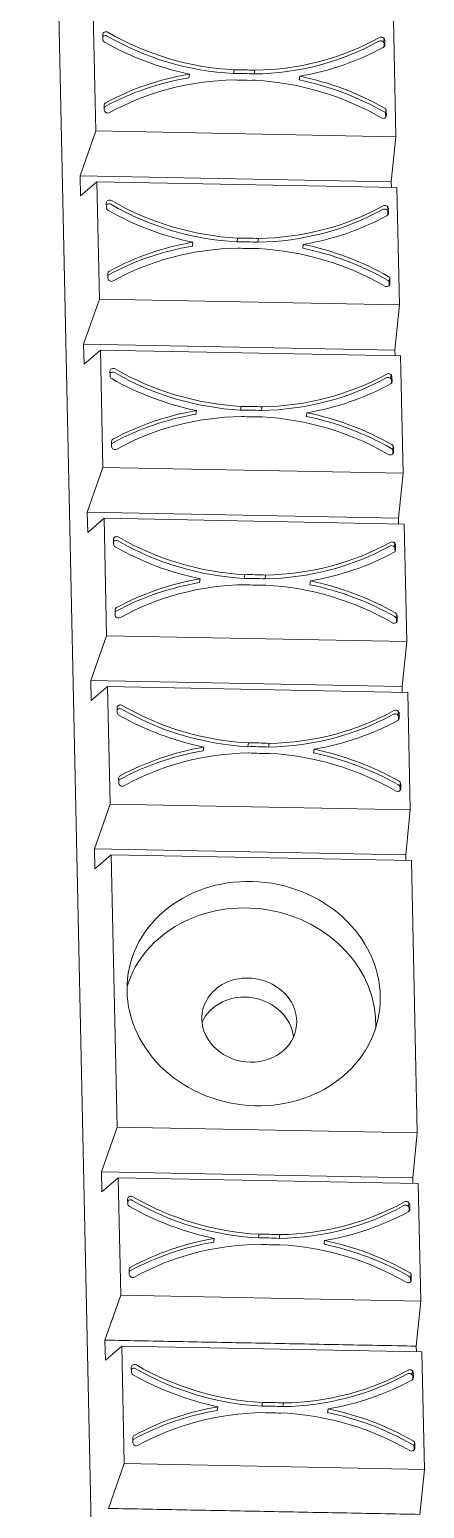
# Model space of a CAD drawing. Header units: inches. Extents: x 1726 to 2311, y 431 to 759.
# Drawn here: x 2052.4 to 2069.8, y 575.4 to 640.7 of the extents above; entities that cross this region are included whole.
import ezdxf

# ---------------------------------------------------------------- set-up
doc = ezdxf.new("R2010")
doc.units = ezdxf.units.IN
doc.layers.add('3', color=7, linetype='Continuous', true_color=0xffffff)

msp = doc.modelspace()

# ---------------------------------------------------------------- linework, layer by layer
at = {"layer": '3', "color": 7, "linetype": 'Continuous', "lineweight": 18}
for p, q in [((2052.374, 701.349), (2056.905, 489.773)), ((2055.291, 636.195), (2055.18, 641.376)), ((2068.526, 635.941), (2068.415, 641.122)), ((2055.603, 640.229), (2055.598, 640.438)), ((2067.977, 640.117), (2068.004, 640.281)), ((2068.009, 640.036), (2068.012, 639.911)), ((2068.036, 640.2), (2068.04, 639.99)), ((2061.363, 638.725), (2061.39, 638.889)), ((2062.306, 638.871), (2062.279, 638.708)), ((2059.394, 638.542), (2059.42, 638.705)), ((2064.285, 638.612), (2064.258, 638.449)), ((2055.669, 637.118), (2055.665, 637.327)), ((2068.095, 637.127), (2068.069, 636.963)), ((2068.076, 636.925), (2068.078, 636.8)), ((2068.103, 637.089), (2068.107, 636.879)), ((2055.291, 636.195), (2054.599, 634.218)), ((2068.526, 635.941), (2055.291, 636.195)), ((2068.326, 633.954), (2068.526, 635.941)), ((2068.326, 633.954), (2054.599, 634.218)), ((2054.599, 634.218), (2054.618, 633.334)), ((2054.618, 633.334), (2055.339, 633.952)), ((2055.45, 628.772), (2055.339, 633.952)), ((2068.574, 633.698), (2055.339, 633.952)), ((2068.331, 633.703), (2068.326, 633.954)), ((2068.685, 628.518), (2068.574, 633.698)), ((2055.762, 632.805), (2055.757, 633.015)), ((2068.136, 632.693), (2068.163, 632.857)), ((2068.168, 632.612), (2068.171, 632.487)), ((2068.195, 632.776), (2068.199, 632.567)), ((2059.552, 631.118), (2059.579, 631.282)), ((2061.522, 631.301), (2061.549, 631.465)), ((2062.465, 631.447), (2062.438, 631.284)), ((2064.444, 631.188), (2064.417, 631.025)), ((2055.828, 629.694), (2055.824, 629.903)), ((2068.254, 629.703), (2068.228, 629.54)), ((2068.262, 629.665), (2068.266, 629.455)), ((2068.235, 629.501), (2068.237, 629.376)), ((2055.45, 628.772), (2054.758, 626.794)), ((2068.685, 628.518), (2055.45, 628.772)), ((2068.485, 626.53), (2068.685, 628.518)), ((2054.758, 626.794), (2054.777, 625.91)), ((2068.485, 626.53), (2054.758, 626.794)), ((2054.777, 625.91), (2055.498, 626.529)), ((2055.609, 621.348), (2055.498, 626.529)), ((2068.733, 626.275), (2055.498, 626.529)), ((2068.49, 626.279), (2068.485, 626.53)), ((2068.844, 621.094), (2068.733, 626.275)), ((2055.921, 625.382), (2055.916, 625.591)), ((2068.295, 625.27), (2068.322, 625.433)), ((2068.327, 625.189), (2068.33, 625.064)), ((2068.354, 625.352), (2068.358, 625.143)), ((2059.711, 623.694), (2059.738, 623.858)), ((2061.681, 623.878), (2061.708, 624.041)), ((2062.624, 624.024), (2062.597, 623.86)), ((2064.603, 623.765), (2064.576, 623.601)), ((2055.987, 622.27), (2055.983, 622.48)), ((2068.413, 622.28), (2068.386, 622.116)), ((2068.394, 622.077), (2068.396, 621.952)), ((2068.421, 622.241), (2068.425, 622.032)), ((2055.609, 621.348), (2054.917, 619.37)), ((2068.844, 621.094), (2055.609, 621.348)), ((2068.644, 619.107), (2068.844, 621.094)), ((2054.917, 619.37), (2054.936, 618.486)), ((2068.644, 619.107), (2054.917, 619.37)), ((2054.936, 618.486), (2055.657, 619.105)), ((2068.892, 618.851), (2055.657, 619.105)), ((2055.768, 613.924), (2055.657, 619.105)), ((2068.649, 618.856), (2068.644, 619.107)), ((2069.003, 613.67), (2068.892, 618.851)), ((2056.08, 617.958), (2056.075, 618.167)), ((2068.454, 617.846), (2068.48, 618.01)), ((2068.513, 617.929), (2068.517, 617.719)), ((2068.486, 617.765), (2068.489, 617.64)), ((2061.84, 616.454), (2061.867, 616.617)), ((2062.783, 616.6), (2062.756, 616.436)), ((2059.87, 616.271), (2059.897, 616.434)), ((2064.762, 616.341), (2064.735, 616.177)), ((2056.146, 614.846), (2056.142, 615.056)), ((2068.572, 614.856), (2068.545, 614.692)), ((2068.553, 614.654), (2068.555, 614.528)), ((2068.579, 614.817), (2068.584, 614.608)), ((2055.768, 613.924), (2055.076, 611.946)), ((2069.003, 613.67), (2055.768, 613.924)), ((2068.803, 611.683), (2069.003, 613.67)), ((2068.803, 611.683), (2055.076, 611.946)), ((2055.076, 611.946), (2055.095, 611.063)), ((2055.095, 611.063), (2055.816, 611.681)), ((2069.051, 611.427), (2055.816, 611.681)), ((2055.927, 606.5), (2055.816, 611.681)), ((2068.808, 611.432), (2068.803, 611.683)), ((2069.162, 606.246), (2069.051, 611.427)), ((2056.239, 610.534), (2056.234, 610.743)), ((2068.613, 610.422), (2068.639, 610.586)), ((2068.645, 610.341), (2068.648, 610.216)), ((2068.672, 610.505), (2068.676, 610.295)), ((2060.029, 608.847), (2060.056, 609.01)), ((2061.999, 609.03), (2062.026, 609.194)), ((2062.942, 609.176), (2062.915, 609.012)), ((2064.921, 608.917), (2064.894, 608.753)), ((2056.305, 607.423), (2056.301, 607.632)), ((2068.731, 607.432), (2068.704, 607.268)), ((2068.712, 607.23), (2068.714, 607.105)), ((2068.738, 607.393), (2068.743, 607.184)), ((2055.927, 606.5), (2055.235, 604.523)), ((2069.162, 606.246), (2055.927, 606.5)), ((2068.962, 604.259), (2069.162, 606.246)), ((2068.962, 604.259), (2055.235, 604.523)), ((2055.235, 604.523), (2055.254, 603.639)), ((2055.254, 603.639), (2055.975, 604.257)), ((2056.232, 592.249), (2055.975, 604.257)), ((2069.21, 604.003), (2055.975, 604.257)), ((2068.967, 604.008), (2068.962, 604.259)), ((2069.467, 591.995), (2069.21, 604.003)), ((2056.232, 592.249), (2055.541, 590.272)), ((2056.232, 592.249), (2069.467, 591.995)), ((2069.267, 590.008), (2069.467, 591.995)), ((2055.541, 590.272), (2055.559, 589.388)), ((2069.267, 590.008), (2055.541, 590.272)), ((2055.559, 589.388), (2056.28, 590.006)), ((2056.28, 590.006), (2069.515, 589.752)), ((2056.391, 584.826), (2056.28, 590.006)), ((2069.273, 589.757), (2069.267, 590.008)), ((2069.626, 584.572), (2069.515, 589.752)), ((2056.703, 588.859), (2056.698, 589.069)), ((2069.077, 588.747), (2069.104, 588.911)), ((2069.109, 588.666), (2069.112, 588.541)), ((2069.136, 588.83), (2069.14, 588.621)), ((2060.494, 587.172), (2060.52, 587.336)), ((2062.463, 587.355), (2062.49, 587.519)), ((2063.406, 587.501), (2063.379, 587.338)), ((2065.385, 587.242), (2065.358, 587.079)), ((2056.77, 585.748), (2056.765, 585.957)), ((2069.195, 585.757), (2069.169, 585.594)), ((2069.176, 585.555), (2069.179, 585.43)), ((2069.203, 585.719), (2069.207, 585.509)), ((2055.699, 582.848), (2056.391, 584.826)), ((2056.391, 584.826), (2069.626, 584.572)), ((2069.626, 584.572), (2069.426, 582.584)), ((2055.699, 582.848), (2055.718, 581.964)), ((2056.439, 582.583), (2055.718, 581.964)), ((2056.55, 577.402), (2056.439, 582.583)), ((2069.674, 582.329), (2056.439, 582.583)), ((2069.432, 582.333), (2069.426, 582.584)), ((2069.785, 577.148), (2069.674, 582.329)), ((2056.862, 581.436), (2056.857, 581.645)), ((2069.236, 581.324), (2069.263, 581.487)), ((2069.295, 581.406), (2069.299, 581.197)), ((2069.268, 581.243), (2069.271, 581.117)), ((2062.622, 579.932), (2062.649, 580.095)), ((2063.565, 580.078), (2063.538, 579.914)), ((2060.653, 579.748), (2060.679, 579.912)), ((2065.544, 579.819), (2065.517, 579.655)), ((2056.929, 578.324), (2056.924, 578.534)), ((2069.354, 578.333), (2069.328, 578.17)), ((2069.335, 578.131), (2069.338, 578.006)), ((2069.362, 578.295), (2069.366, 578.086)), ((2055.858, 575.424), (2056.55, 577.402)), ((2056.55, 577.402), (2069.785, 577.148)), ((2069.785, 577.148), (2069.585, 575.161))]:
    msp.add_line(p, q, dxfattribs=at)
for centre, major_axis, start_param, end_param in [((2055.748, 640.436), (-0.148, 0.024), 4.303312, 6.445436), ((2055.721, 640.272), (0.148, -0.024), 1.161719, 2.65578), ((2055.752, 640.226), (-0.148, 0.024), 0.162251, 1.172898), ((2061.638, 648.69), (-11.457, 1.876), 1.172898, 1.521265), ((2061.611, 648.526), (-10.963, 1.795), 1.161719, 1.69163), ((2061.638, 648.69), (-10.963, 1.795), 1.161719, 1.69163), ((2061.611, 648.526), (-10.963, 1.795), 1.774408, 2.304319), ((2061.638, 648.69), (-10.963, 1.795), 1.774408, 2.304319), ((2067.86, 640.039), (0.148, -0.024), 0.162195, 2.304319), ((2067.886, 640.203), (-0.148, 0.024), 3.303788, 5.445912), ((2061.638, 648.69), (-11.457, 1.876), 1.944774, 2.29314), ((2067.891, 639.993), (-0.148, 0.024), 2.29314, 3.303788), ((2062.041, 628.464), (-11.457, 1.876), 4.835007, 4.914217), ((2062.068, 628.628), (-11.457, 1.876), 4.835007, 4.914217), ((2062.041, 628.464), (-11.457, 1.876), 5.086366, 5.434733), ((2062.068, 628.628), (-11.457, 1.876), 5.086366, 5.434733), ((2062.068, 628.628), (-10.963, 1.795), 4.916001, 5.445912), ((2061.638, 648.69), (-11.457, 1.876), 1.693414, 1.772624), ((2062.068, 628.628), (-10.963, 1.795), 4.303312, 4.833223), ((2062.041, 628.464), (-11.457, 1.876), 4.314491, 4.662858), ((2062.068, 628.628), (-11.457, 1.876), 4.314491, 4.662858), ((2055.815, 637.324), (-0.148, 0.024), 5.434733, 6.44538), ((2055.788, 637.161), (0.148, -0.024), 2.29314, 2.655788), ((2055.819, 637.115), (-0.148, 0.024), 0.162195, 2.304319), ((2067.957, 636.882), (-0.148, 0.024), 1.161719, 3.303843), ((2067.926, 636.928), (0.148, -0.024), 0.162251, 1.172898), ((2067.953, 637.091), (-0.148, 0.024), 3.303843, 4.314491), ((2055.907, 633.012), (-0.148, 0.024), 4.303312, 6.445436), ((2055.88, 632.848), (0.148, -0.024), 1.161719, 2.65578), ((2061.77, 641.102), (-10.963, 1.795), 1.161719, 1.69163), ((2061.797, 641.266), (-10.963, 1.795), 1.161719, 1.69163), ((2061.797, 641.266), (-10.963, 1.795), 1.774408, 2.304319), ((2068.045, 632.779), (-0.148, 0.024), 3.303788, 5.445912), ((2055.911, 632.802), (-0.148, 0.024), 0.162251, 1.172898), ((2061.797, 641.266), (-11.457, 1.876), 1.172898, 1.521265), ((2061.77, 641.102), (-10.963, 1.795), 1.774408, 2.304319), ((2061.797, 641.266), (-11.457, 1.876), 1.944774, 2.29314), ((2068.019, 632.615), (0.148, -0.024), 0.162195, 2.304319), ((2068.05, 632.57), (-0.148, 0.024), 2.29314, 3.303788), ((2062.2, 621.04), (-11.457, 1.876), 5.086366, 5.434733), ((2062.226, 621.204), (-11.457, 1.876), 5.086366, 5.434733), ((2062.226, 621.204), (-10.963, 1.795), 4.916001, 5.445912), ((2062.2, 621.04), (-11.457, 1.876), 4.835007, 4.914217), ((2062.226, 621.204), (-11.457, 1.876), 4.835007, 4.914217), ((2061.797, 641.266), (-11.457, 1.876), 1.693414, 1.772624), ((2062.226, 621.204), (-10.963, 1.795), 4.303312, 4.833223), ((2062.2, 621.04), (-11.457, 1.876), 4.314491, 4.662858), ((2062.226, 621.204), (-11.457, 1.876), 4.314491, 4.662858), ((2055.974, 629.901), (-0.148, 0.024), 5.434733, 6.44538), ((2055.947, 629.737), (0.148, -0.024), 2.29314, 2.655788), ((2055.978, 629.691), (-0.148, 0.024), 0.162195, 2.304319), ((2068.085, 629.504), (0.148, -0.024), 0.162251, 1.172898), ((2068.112, 629.668), (-0.148, 0.024), 3.303843, 4.314491), ((2068.116, 629.458), (-0.148, 0.024), 1.161719, 3.303843), ((2056.066, 625.588), (-0.148, 0.024), 4.303312, 6.445436), ((2061.956, 633.842), (-10.963, 1.795), 1.161719, 1.69163), ((2056.039, 625.424), (0.148, -0.024), 1.161719, 2.65578), ((2056.07, 625.379), (-0.148, 0.024), 0.162251, 1.172898), ((2061.956, 633.842), (-11.457, 1.876), 1.172898, 1.521265), ((2061.929, 633.679), (-10.963, 1.795), 1.161719, 1.69163), ((2061.929, 633.679), (-10.963, 1.795), 1.774408, 2.304319), ((2061.956, 633.842), (-10.963, 1.795), 1.774408, 2.304319), ((2061.956, 633.842), (-11.457, 1.876), 1.944774, 2.29314), ((2068.178, 625.192), (0.148, -0.024), 0.162195, 2.304319), ((2068.204, 625.355), (-0.148, 0.024), 3.303788, 5.445912), ((2068.209, 625.146), (-0.148, 0.024), 2.29314, 3.303788), ((2062.385, 613.78), (-11.457, 1.876), 5.086366, 5.434733), ((2062.359, 613.617), (-11.457, 1.876), 4.835007, 4.914217), ((2062.385, 613.78), (-11.457, 1.876), 4.835007, 4.914217), ((2062.385, 613.78), (-11.457, 1.876), 4.314491, 4.662858), ((2062.359, 613.617), (-11.457, 1.876), 5.086366, 5.434733), ((2062.385, 613.78), (-10.963, 1.795), 4.916001, 5.445912), ((2061.956, 633.842), (-11.457, 1.876), 1.693414, 1.772624), ((2062.385, 613.78), (-10.963, 1.795), 4.303312, 4.833223), ((2062.359, 613.617), (-11.457, 1.876), 4.314491, 4.662858), ((2056.132, 622.477), (-0.148, 0.024), 5.434733, 6.44538), ((2056.106, 622.313), (0.148, -0.024), 2.29314, 2.655788), ((2056.137, 622.267), (-0.148, 0.024), 0.162195, 2.304319), ((2068.275, 622.034), (-0.148, 0.024), 1.161719, 3.303843), ((2068.244, 622.08), (0.148, -0.024), 0.162251, 1.172898), ((2068.271, 622.244), (-0.148, 0.024), 3.303843, 4.314491), ((2056.225, 618.164), (-0.148, 0.024), 4.303312, 6.445436), ((2056.198, 618.001), (0.148, -0.024), 1.161719, 2.65578), ((2056.229, 617.955), (-0.148, 0.024), 0.162251, 1.172898), ((2062.088, 626.255), (-10.963, 1.795), 1.161719, 1.69163), ((2062.115, 626.418), (-10.963, 1.795), 1.161719, 1.69163), ((2062.088, 626.255), (-10.963, 1.795), 1.774408, 2.304319), ((2062.115, 626.418), (-10.963, 1.795), 1.774408, 2.304319), ((2068.337, 617.768), (0.148, -0.024), 0.162195, 2.304319), ((2068.363, 617.931), (-0.148, 0.024), 3.303788, 5.445912), ((2062.115, 626.418), (-11.457, 1.876), 1.172898, 1.521265), ((2062.115, 626.418), (-11.457, 1.876), 1.944774, 2.29314), ((2068.368, 617.722), (-0.148, 0.024), 2.29314, 3.303788), ((2062.544, 606.357), (-11.457, 1.876), 4.835007, 4.914217), ((2062.518, 606.193), (-11.457, 1.876), 5.086366, 5.434733), ((2062.544, 606.357), (-11.457, 1.876), 5.086366, 5.434733), ((2062.544, 606.357), (-10.963, 1.795), 4.916001, 5.445912), ((2062.518, 606.193), (-11.457, 1.876), 4.835007, 4.914217), ((2062.115, 626.418), (-11.457, 1.876), 1.693414, 1.772624), ((2062.544, 606.357), (-10.963, 1.795), 4.303312, 4.833223), ((2062.518, 606.193), (-11.457, 1.876), 4.314491, 4.662858), ((2062.544, 606.357), (-11.457, 1.876), 4.314491, 4.662858), ((2056.291, 615.053), (-0.148, 0.024), 5.434733, 6.44538), ((2056.265, 614.889), (0.148, -0.024), 2.29314, 2.655788), ((2056.296, 614.844), (-0.148, 0.024), 0.162195, 2.304319), ((2068.434, 614.611), (-0.148, 0.024), 1.161719, 3.303843), ((2068.403, 614.656), (0.148, -0.024), 0.162251, 1.172898), ((2068.43, 614.82), (-0.148, 0.024), 3.303843, 4.314491), ((2056.384, 610.741), (-0.148, 0.024), 4.303312, 6.445436), ((2056.357, 610.577), (0.148, -0.024), 1.161719, 2.65578), ((2062.247, 618.831), (-10.963, 1.795), 1.161719, 1.69163), ((2062.274, 618.995), (-10.963, 1.795), 1.161719, 1.69163), ((2056.388, 610.531), (-0.148, 0.024), 0.162251, 1.172898), ((2062.274, 618.995), (-11.457, 1.876), 1.172898, 1.521265), ((2062.247, 618.831), (-10.963, 1.795), 1.774408, 2.304319), ((2062.274, 618.995), (-10.963, 1.795), 1.774408, 2.304319), ((2062.274, 618.995), (-11.457, 1.876), 1.944774, 2.29314), ((2068.496, 610.344), (0.148, -0.024), 0.162195, 2.304319), ((2068.522, 610.508), (-0.148, 0.024), 3.303788, 5.445912), ((2068.527, 610.298), (-0.148, 0.024), 2.29314, 3.303788), ((2062.677, 598.769), (-11.457, 1.876), 5.086366, 5.434733), ((2062.703, 598.933), (-11.457, 1.876), 5.086366, 5.434733), ((2062.703, 598.933), (-10.963, 1.795), 4.916001, 5.445912), ((2062.677, 598.769), (-11.457, 1.876), 4.835007, 4.914217), ((2062.703, 598.933), (-11.457, 1.876), 4.835007, 4.914217), ((2062.274, 618.995), (-11.457, 1.876), 1.693414, 1.772624), ((2062.703, 598.933), (-10.963, 1.795), 4.303312, 4.833223), ((2062.677, 598.769), (-11.457, 1.876), 4.314491, 4.662858), ((2062.703, 598.933), (-11.457, 1.876), 4.314491, 4.662858), ((2056.45, 607.629), (-0.148, 0.024), 5.434733, 6.44538), ((2056.424, 607.466), (0.148, -0.024), 2.29314, 2.655788), ((2056.455, 607.42), (-0.148, 0.024), 0.162195, 2.304319), ((2068.589, 607.396), (-0.148, 0.024), 3.303843, 4.314491), ((2068.593, 607.187), (-0.148, 0.024), 1.161719, 3.303843), ((2068.562, 607.233), (0.148, -0.024), 0.162251, 1.172898), ((2062.063, 596.967), (5.526, -0.905), 0.1204, 3.02117), ((2062.063, 596.967), (2.072, -0.339), 0.162223, 3.303816), ((2061.925, 596.125), (-2.072, 0.339), 3.374256, 6.050549), ((2062.063, 596.967), (2.072, -0.339), 3.303816, 6.445408), ((2056.848, 589.066), (-0.148, 0.024), 4.303312, 6.445436), ((2062.738, 597.32), (-10.963, 1.795), 1.161719, 1.69163), ((2056.821, 588.902), (0.148, -0.024), 1.161719, 2.65578), ((2056.852, 588.856), (-0.148, 0.024), 0.162251, 1.172898), ((2062.738, 597.32), (-11.457, 1.876), 1.172898, 1.521265), ((2062.711, 597.156), (-10.963, 1.795), 1.161719, 1.69163), ((2062.711, 597.156), (-10.963, 1.795), 1.774408, 2.304319), ((2062.738, 597.32), (-10.963, 1.795), 1.774408, 2.304319), ((2062.738, 597.32), (-11.457, 1.876), 1.944774, 2.29314), ((2068.96, 588.669), (0.148, -0.024), 0.162195, 2.304319), ((2068.986, 588.833), (-0.148, 0.024), 3.303788, 5.445912), ((2068.991, 588.624), (-0.148, 0.024), 2.29314, 3.303788), ((2063.168, 577.258), (-11.457, 1.876), 5.086366, 5.434733), ((2063.141, 577.094), (-11.457, 1.876), 4.835007, 4.914217), ((2063.168, 577.258), (-11.457, 1.876), 4.835007, 4.914217), ((2063.168, 577.258), (-11.457, 1.876), 4.314491, 4.662858), ((2063.141, 577.094), (-11.457, 1.876), 5.086366, 5.434733), ((2063.168, 577.258), (-10.963, 1.795), 4.916001, 5.445912), ((2062.738, 597.32), (-11.457, 1.876), 1.693414, 1.772624), ((2063.168, 577.258), (-10.963, 1.795), 4.303312, 4.833223), ((2063.141, 577.094), (-11.457, 1.876), 4.314491, 4.662858), ((2056.915, 585.954), (-0.148, 0.024), 5.434733, 6.44538), ((2056.888, 585.791), (0.148, -0.024), 2.29314, 2.655788), ((2056.919, 585.745), (-0.148, 0.024), 0.162195, 2.304319), ((2069.058, 585.512), (-0.148, 0.024), 1.161719, 3.303843), ((2069.026, 585.558), (0.148, -0.024), 0.162251, 1.172898), ((2069.053, 585.722), (-0.148, 0.024), 3.303843, 4.314491), ((2057.007, 581.642), (-0.148, 0.024), 4.303312, 6.445436), ((2056.98, 581.478), (0.148, -0.024), 1.161719, 2.65578), ((2057.011, 581.433), (-0.148, 0.024), 0.162251, 1.172898), ((2062.897, 589.896), (-11.457, 1.876), 1.172898, 1.521265), ((2062.87, 589.733), (-10.963, 1.795), 1.161719, 1.69163), ((2062.897, 589.896), (-10.963, 1.795), 1.161719, 1.69163), ((2062.87, 589.733), (-10.963, 1.795), 1.774408, 2.304319), ((2062.897, 589.896), (-10.963, 1.795), 1.774408, 2.304319), ((2069.119, 581.246), (0.148, -0.024), 0.162195, 2.304319), ((2069.145, 581.409), (-0.148, 0.024), 3.303788, 5.445912), ((2062.897, 589.896), (-11.457, 1.876), 1.944774, 2.29314), ((2069.15, 581.2), (-0.148, 0.024), 2.29314, 3.303788), ((2063.327, 569.834), (-11.457, 1.876), 4.835007, 4.914217), ((2063.3, 569.671), (-11.457, 1.876), 5.086366, 5.434733), ((2063.327, 569.834), (-11.457, 1.876), 5.086366, 5.434733), ((2063.327, 569.834), (-10.963, 1.795), 4.916001, 5.445912), ((2063.3, 569.671), (-11.457, 1.876), 4.835007, 4.914217), ((2062.897, 589.896), (-11.457, 1.876), 1.693414, 1.772624), ((2063.327, 569.834), (-10.963, 1.795), 4.303312, 4.833223), ((2063.3, 569.671), (-11.457, 1.876), 4.314491, 4.662858), ((2063.327, 569.834), (-11.457, 1.876), 4.314491, 4.662858), ((2057.074, 578.531), (-0.148, 0.024), 5.434733, 6.44538), ((2057.047, 578.367), (0.148, -0.024), 2.29314, 2.655788), ((2057.078, 578.321), (-0.148, 0.024), 0.162195, 2.304319), ((2069.217, 578.088), (-0.148, 0.024), 1.161719, 3.303843), ((2069.185, 578.134), (0.148, -0.024), 0.162251, 1.172898), ((2069.212, 578.298), (-0.148, 0.024), 3.303843, 4.314491)]:
    msp.add_ellipse(centre, major_axis=major_axis, ratio=0.880667, start_param=start_param, end_param=end_param, dxfattribs=at)
msp.add_ellipse((2062.254, 598.135), major_axis=(5.526, -0.905), ratio=0.880667, dxfattribs=at)
for points in [[(2055.699, 582.848), (2069.426, 582.584)], [(2055.858, 575.424), (2069.585, 575.161)]]:
    msp.add_open_spline(points, degree=1, dxfattribs=at)

doc.saveas('drawing.dxf')
